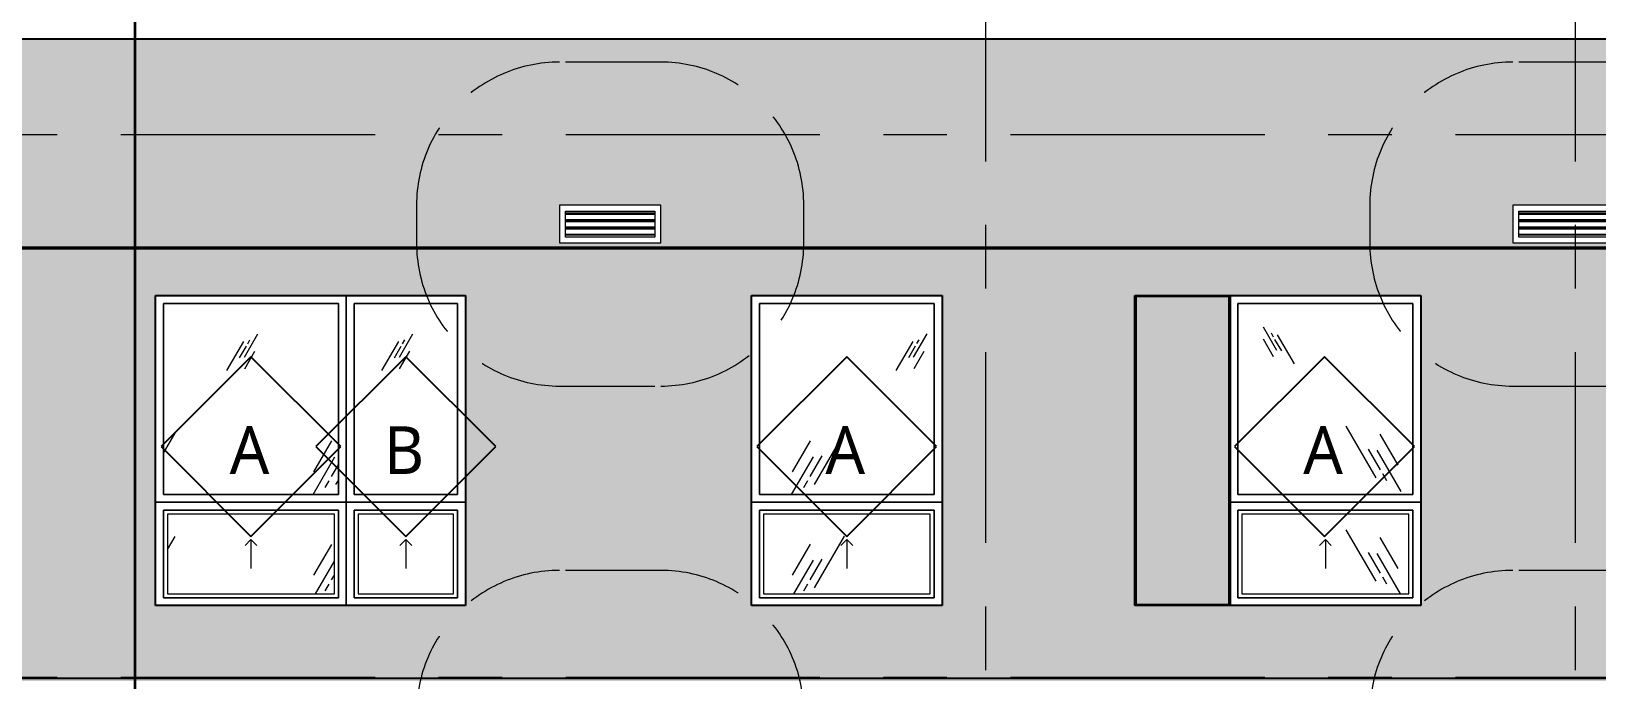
# Model space of a CAD drawing. Header units: inches. Extents: x 6 to 15224, y -733 to 6300.
# Drawn here: x 11710.8 to 12104.9, y 5859.9 to 6023 of the extents above; entities that cross this region are included whole.
import ezdxf

# ---------------------------------------------------------------- set-up
doc = ezdxf.new("R2010")
doc.units = ezdxf.units.IN
doc.header["$MEASUREMENT"] = 0
for name, pattern in [('Center 1_2_', [112, 64, -16, 16, -16]), ('Center 3_8_', [96, 48, -16, 16, -16]), ('Hidden 3_16_', [36, 24, -12])]:
    doc.linetypes.add(name, pattern=pattern)
for name, color, linetype, lineweight in [('A-FLOR-LEVL', 51, 'Continuous', 13), ('A-GENM', 13, 'Continuous', 18), ('A-GLAZ', 151, 'Continuous', 25), ('A-GLAZ-IDEN', 152, 'Continuous', 25), ('A-GLAZ-SILL', 1, 'Continuous', 18), ('A-WALL', 113, 'Continuous', 25), ('A-WALL-PATT', 111, 'Continuous', 25), ('G-ANNO-SYMB', 111, 'Continuous', 13), ('M-EQPM', 50, 'Continuous', 18), ('M-EQPM-HDLN', 50, 'Hidden 3_16_', 13), ('S-GRID', 1, 'Continuous', 13)]:
    doc.layers.add(name, color=color, linetype=linetype, lineweight=lineweight)
doc.styles.add('Open Sans_5', font='OpenSans-Regular.ttf', dxfattribs={"height": 12})
pattern_1 = [(0, (10796.0429, 0), (5.12, 1.28), [0.16896, -3.671, 0.16896, -3.671, -20.48]), (0, (10796.0429, 0), (5.12, 1.28), [-7.68, 0.16896, -7.511, 0.16896, -3.671, -8.96]), (0, (10796.0429, 0), (5.12, 1.28), [-19.2, 0.16896, -2.391, 0.16896, -6.231]), (120, (10797.9629, 0.64), (-3.66851252, 3.79405007), [0.16896, -3.671, 0.16896, -3.671, -20.48]), (120, (10797.9629, 0.64), (-3.66851252, 3.79405007), [-7.68, 0.16896, -7.511, 0.16896, -3.671, -8.96]), (120, (10797.9629, 0.64), (-3.66851252, 3.79405007), [-19.2, 0.16896, -2.391, 0.16896, -6.231]), (240, (10798.6029, 3.2), (-1.45148748, -5.07405007), [0.16896, -3.671, 0.16896, -3.671, -20.48]), (240, (10798.6029, 3.2), (-1.45148748, -5.07405007), [-7.68, 0.16896, -7.511, 0.16896, -3.671, -8.96]), (240, (10798.6029, 3.2), (-1.45148748, -5.07405007), [-19.2, 0.16896, -2.391, 0.16896, -6.231])]

# ---------------------------------------------------------------- blocks, each defined once
blk = doc.blocks.new('1-2 WD Adaptive-Color Side Panel-TS - 4-0_x6_-6_-17821692-EAST ELEVATION')
at = {"layer": 'A-GLAZ', "lineweight": 13}
blk.add_hatch(color=256, dxfattribs=at).paths.add_polyline_path([(2990.37, 5367.25), (3013.75, 5367.25), (3013.75, 5444.75), (2990.25, 5444.75), (2990.25, 5367.25)])
h = blk.add_hatch(dxfattribs=at)
h.set_pattern_fill('FP_346', color=256, style=0, pattern_type=2)
h.set_pattern_definition([(120.192, (3030.503, 5432.806), (-144.0017, 239.99866), [9, -754.581]), (120.192, (3031.237, 5426.193), (-144.0017, 239.99866), [12, -751.581]), (120.192, (3026.052, 5431.623), (-144.0017, 239.99866), [6, -757.581]), (120.192, (3027.641, 5428.844), (-144.0017, 239.99866), [2, -761.581]), (120.192, (3024.946, 5429.598), (-144.0017, 239.99866), [15, -748.581]), (120.192, (2999.528, 5399.404), (-144.0017, 239.99866), [5.063, -758.519]), (120.192, (2999.969, 5401.668), (-144.0017, 239.99866), [6.75, -756.831]), (120.192, (3001.178, 5401.525), (-144.0017, 239.99866), [3.375, -760.206]), (120.192, (2999.147, 5405.029), (-144.0017, 239.99866), [1.125, -762.456]), (120.192, (3004.361, 5398.297), (-144.0017, 239.99866), [8.437, -755.144])])
h.paths.add_polyline_path([(3055.72, 5395), (3060, 5395), (3060, 5443), (3016, 5443), (3016, 5395)])
at = {"layer": 'A-GLAZ-SILL', "lineweight": 13}
h = blk.add_hatch(dxfattribs=at)
h.set_pattern_fill('FP_345', color=256, style=0, pattern_type=2)
h.set_pattern_definition([(120.192, (3030.503, 5406.806), (-144.0017, 239.99866), [9, -754.581]), (120.192, (3031.237, 5400.193), (-144.0017, 239.99866), [12, -751.581]), (120.192, (3026.052, 5405.623), (-144.0017, 239.99866), [6, -757.581]), (120.192, (3027.641, 5402.844), (-144.0017, 239.99866), [2, -761.581]), (120.192, (3024.946, 5403.598), (-144.0017, 239.99866), [15, -748.581]), (120.192, (2999.528, 5373.404), (-144.0017, 239.99866), [5.063, -758.519]), (120.192, (2999.969, 5375.668), (-144.0017, 239.99866), [6.75, -756.831]), (120.192, (3001.178, 5375.525), (-144.0017, 239.99866), [3.375, -760.206]), (120.192, (2999.147, 5379.029), (-144.0017, 239.99866), [1.125, -762.456]), (120.192, (3004.361, 5372.297), (-144.0017, 239.99866), [8.438, -755.144])])
h.paths.add_polyline_path([(3059, 5370), (3059, 5390), (3017, 5390), (3017, 5370), (3055.72, 5370)])
at = {"layer": 'A-GLAZ'}
for p, q in [((2990.25, 5444.75), (2990.25, 5367.25)), ((3013.75, 5444.75), (2990.25, 5444.75)), ((3013.75, 5367.25), (3013.75, 5444.75)), ((2990.25, 5367.25), (3013.75, 5367.25))]:
    blk.add_line(p, q, dxfattribs=at)
at = {"layer": 'A-GLAZ', "lineweight": 13}
for p, q in [((3014, 5445), (3014, 5367)), ((3062, 5445), (3014, 5445)), ((3016, 5443), (3016, 5395)), ((3060, 5443), (3016, 5443)), ((3060, 5395), (3060, 5443)), ((3062, 5367), (3062, 5445)), ((3014, 5393), (3062, 5393)), ((3062, 5393), (3014, 5393)), ((3016, 5395), (3060, 5395)), ((3016, 5391), (3016, 5369)), ((3060, 5391), (3016, 5391)), ((3060, 5369), (3060, 5391)), ((3016, 5369), (3060, 5369)), ((3014, 5367), (3062, 5367))]:
    blk.add_line(p, q, dxfattribs=at)
at = {"layer": 'A-GLAZ', "linetype": 'Hidden 3_16_', "lineweight": 13}
for q in [(3036.5, 5382.17), (3039.5, 5382.17), (3038, 5376.33)]:
    blk.add_line((3038, 5383.67), q, dxfattribs=at)
at = {"layer": 'A-GLAZ-SILL'}
for p, q in [((3060, 5443), (3016, 5443)), ((3016, 5443), (3016, 5395)), ((3016, 5443), (3060, 5443)), ((3016, 5395), (3016, 5443)), ((3060, 5395), (3060, 5443)), ((3060, 5443), (3060, 5395)), ((3016, 5395), (3060, 5395)), ((3060, 5395), (3016, 5395)), ((3060, 5391), (3016, 5391)), ((3016, 5391), (3016, 5369)), ((3016, 5391), (3060, 5391)), ((3016, 5369), (3016, 5391)), ((3017, 5390), (3017, 5370)), ((3059, 5390), (3017, 5390)), ((3059, 5370), (3059, 5390)), ((3060, 5369), (3060, 5391)), ((3060, 5391), (3060, 5369)), ((3016, 5369), (3060, 5369)), ((3060, 5369), (3016, 5369)), ((3017, 5370), (3059, 5370))]:
    blk.add_line(p, q, dxfattribs=at)
blk = doc.blocks.new('1-2 WD Adaptive - 4-0_x6_-6_-V165-EAST ELEVATION')
at = {"layer": 'A-GLAZ', "lineweight": 13}
h = blk.add_hatch(dxfattribs=at)
h.set_pattern_fill('FP_344', color=256, style=0, pattern_type=2)
h.set_pattern_definition([(59.808, (3165.997, 5432.806), (144.0017, 239.99866), [9, -754.581]), (59.808, (3165.263, 5426.193), (144.0017, 239.99866), [12, -751.581]), (59.808, (3170.448, 5431.623), (144.0017, 239.99866), [6, -757.581]), (59.808, (3168.859, 5428.844), (144.0017, 239.99866), [2, -761.581]), (59.808, (3171.554, 5429.598), (144.0017, 239.99866), [15, -748.581]), (59.808, (3196.972, 5399.404), (144.0017, 239.99866), [5.063, -758.519]), (59.808, (3196.531, 5401.668), (144.0017, 239.99866), [6.75, -756.831]), (59.808, (3195.322, 5401.525), (144.0017, 239.99866), [3.375, -760.206]), (59.808, (3197.353, 5405.029), (144.0017, 239.99866), [1.125, -762.456]), (59.808, (3192.139, 5398.297), (144.0017, 239.99866), [8.437, -755.144])])
h.paths.add_polyline_path([(3180.5, 5395), (3180.5, 5443), (3136.5, 5443), (3136.5, 5395)])
at = {"layer": 'A-GLAZ-SILL', "lineweight": 13}
h = blk.add_hatch(dxfattribs=at)
h.set_pattern_fill('FP_343', color=256, style=0, pattern_type=2)
h.set_pattern_definition([(59.808, (3165.997, 5406.806), (144.0017, 239.99866), [9, -754.581]), (59.808, (3165.263, 5400.193), (144.0017, 239.99866), [12, -751.581]), (59.808, (3170.448, 5405.623), (144.0017, 239.99866), [6, -757.581]), (59.808, (3168.859, 5402.844), (144.0017, 239.99866), [2, -761.581]), (59.808, (3171.554, 5403.598), (144.0017, 239.99866), [15, -748.581]), (59.808, (3196.972, 5373.404), (144.0017, 239.99866), [5.063, -758.519]), (59.808, (3196.531, 5375.668), (144.0017, 239.99866), [6.75, -756.831]), (59.808, (3195.322, 5375.525), (144.0017, 239.99866), [3.375, -760.206]), (59.808, (3197.353, 5379.029), (144.0017, 239.99866), [1.125, -762.456]), (59.808, (3192.139, 5372.297), (144.0017, 239.99866), [8.438, -755.144])])
h.paths.add_polyline_path([(3157.5, 5370), (3179.5, 5370), (3179.5, 5390), (3137.5, 5390), (3137.5, 5370)])
at = {"layer": 'A-GLAZ', "lineweight": 13}
for p, q in [((3134.5, 5445), (3182.5, 5445)), ((3134.5, 5367), (3134.5, 5445)), ((3180.5, 5443), (3136.5, 5443)), ((3136.5, 5443), (3136.5, 5395)), ((3180.5, 5395), (3180.5, 5443)), ((3182.5, 5445), (3182.5, 5367)), ((3134.5, 5393), (3182.5, 5393)), ((3182.5, 5393), (3134.5, 5393)), ((3136.5, 5395), (3180.5, 5395)), ((3180.5, 5391), (3136.5, 5391)), ((3136.5, 5391), (3136.5, 5369)), ((3180.5, 5369), (3180.5, 5391)), ((3136.5, 5369), (3180.5, 5369)), ((3182.5, 5367), (3134.5, 5367))]:
    blk.add_line(p, q, dxfattribs=at)
at = {"layer": 'A-GLAZ', "linetype": 'Hidden 3_16_', "lineweight": 13}
for q in [(3157, 5382.17), (3160, 5382.17), (3158.5, 5376.33)]:
    blk.add_line((3158.5, 5383.67), q, dxfattribs=at)
at = {"layer": 'A-GLAZ-SILL'}
for p, q in [((3136.5, 5443), (3180.5, 5443)), ((3136.5, 5395), (3136.5, 5443)), ((3180.5, 5443), (3136.5, 5443)), ((3136.5, 5443), (3136.5, 5395)), ((3180.5, 5443), (3180.5, 5395)), ((3180.5, 5395), (3180.5, 5443)), ((3180.5, 5395), (3136.5, 5395)), ((3136.5, 5395), (3180.5, 5395)), ((3136.5, 5391), (3180.5, 5391)), ((3136.5, 5369), (3136.5, 5391)), ((3180.5, 5391), (3136.5, 5391)), ((3136.5, 5391), (3136.5, 5369)), ((3179.5, 5390), (3137.5, 5390)), ((3137.5, 5390), (3137.5, 5370)), ((3179.5, 5370), (3179.5, 5390)), ((3180.5, 5391), (3180.5, 5369)), ((3180.5, 5369), (3180.5, 5391)), ((3180.5, 5369), (3136.5, 5369)), ((3136.5, 5369), (3180.5, 5369)), ((3137.5, 5370), (3179.5, 5370))]:
    blk.add_line(p, q, dxfattribs=at)
blk = doc.blocks.new('1-2 WD Adaptive - 2_-6_x6_-6_-V166-EAST ELEVATION')
at = {"layer": 'A-GLAZ', "lineweight": 13}
h = blk.add_hatch(dxfattribs=at)
h.set_pattern_fill('FP_348', color=256, style=0, pattern_type=2)
h.set_pattern_definition([(59.808, (2604.497, 5432.806), (144.0017, 239.99866), [9, -754.581]), (59.808, (2603.763, 5426.193), (144.0017, 239.99866), [12, -751.581]), (59.808, (2608.948, 5431.623), (144.0017, 239.99866), [6, -757.581]), (59.808, (2607.359, 5428.844), (144.0017, 239.99866), [2, -761.581]), (59.808, (2610.054, 5429.598), (144.0017, 239.99866), [15, -748.581]), (59.808, (2635.472, 5399.404), (144.0017, 239.99866), [5.063, -758.519]), (59.808, (2635.031, 5401.668), (144.0017, 239.99866), [6.75, -756.831]), (59.808, (2633.822, 5401.525), (144.0017, 239.99866), [3.375, -760.206]), (59.808, (2635.853, 5405.029), (144.0017, 239.99866), [1.125, -762.456]), (59.808, (2630.639, 5398.297), (144.0017, 239.99866), [8.437, -755.144])])
h.paths.add_polyline_path([(2584, 5395), (2610, 5395), (2610, 5443), (2584, 5443), (2584, 5421)])
at = {"layer": 'A-GLAZ-SILL', "lineweight": 13}
h = blk.add_hatch(dxfattribs=at)
h.set_pattern_fill('FP_347', color=256, style=0, pattern_type=2)
h.set_pattern_definition([(59.808, (2604.497, 5406.806), (144.0017, 239.99866), [9, -754.581]), (59.808, (2603.763, 5400.193), (144.0017, 239.99866), [12, -751.581]), (59.808, (2608.948, 5405.623), (144.0017, 239.99866), [6, -757.581]), (59.808, (2607.359, 5402.844), (144.0017, 239.99866), [2, -761.581]), (59.808, (2610.054, 5403.598), (144.0017, 239.99866), [15, -748.581]), (59.808, (2635.472, 5373.404), (144.0017, 239.99866), [5.063, -758.519]), (59.808, (2635.031, 5375.668), (144.0017, 239.99866), [6.75, -756.831]), (59.808, (2633.822, 5375.525), (144.0017, 239.99866), [3.375, -760.206]), (59.808, (2635.853, 5379.029), (144.0017, 239.99866), [1.125, -762.456]), (59.808, (2630.639, 5372.297), (144.0017, 239.99866), [8.438, -755.144])])
h.paths.add_polyline_path([(2598.29, 5370), (2609, 5370), (2609, 5390), (2585, 5390), (2585, 5370)])
at = {"layer": 'A-GLAZ', "lineweight": 13}
for p, q in [((2582, 5393), (2582, 5445)), ((2582, 5445), (2612, 5445)), ((2582, 5367), (2582, 5445)), ((2610, 5443), (2584, 5443)), ((2584, 5443), (2584, 5395)), ((2610, 5395), (2610, 5443)), ((2612, 5445), (2612, 5367)), ((2582, 5367), (2582, 5393)), ((2582, 5393), (2612, 5393)), ((2612, 5393), (2582, 5393)), ((2584, 5395), (2610, 5395)), ((2610, 5391), (2584, 5391)), ((2584, 5391), (2584, 5369)), ((2610, 5369), (2610, 5391)), ((2584, 5369), (2610, 5369)), ((2612, 5367), (2582, 5367))]:
    blk.add_line(p, q, dxfattribs=at)
at = {"layer": 'A-GLAZ', "linetype": 'Hidden 3_16_', "lineweight": 13}
for q in [(2595.5, 5382.17), (2598.5, 5382.17), (2597, 5376.33)]:
    blk.add_line((2597, 5383.67), q, dxfattribs=at)
at = {"layer": 'A-GLAZ-SILL'}
for p, q in [((2584, 5443), (2610, 5443)), ((2584, 5395), (2584, 5443)), ((2610, 5443), (2584, 5443)), ((2584, 5443), (2584, 5395)), ((2610, 5443), (2610, 5395)), ((2610, 5395), (2610, 5443)), ((2610, 5395), (2584, 5395)), ((2584, 5395), (2610, 5395)), ((2584, 5391), (2610, 5391)), ((2584, 5369), (2584, 5391)), ((2610, 5391), (2584, 5391)), ((2584, 5391), (2584, 5369)), ((2609, 5390), (2585, 5390)), ((2585, 5390), (2585, 5370)), ((2609, 5370), (2609, 5390)), ((2610, 5391), (2610, 5369)), ((2610, 5369), (2610, 5391)), ((2610, 5369), (2584, 5369)), ((2584, 5369), (2610, 5369)), ((2585, 5370), (2609, 5370))]:
    blk.add_line(p, q, dxfattribs=at)
blk = doc.blocks.new('1-2 WD Adaptive - 4-0_x6_-6_-V167-EAST ELEVATION')
at = {"layer": 'A-GLAZ', "lineweight": 13}
h = blk.add_hatch(dxfattribs=at)
h.set_pattern_fill('FP_350', color=256, style=0, pattern_type=2)
h.set_pattern_definition([(59.808, (2565.497, 5432.806), (144.0017, 239.99866), [9, -754.581]), (59.808, (2564.763, 5426.193), (144.0017, 239.99866), [12, -751.581]), (59.808, (2569.948, 5431.623), (144.0017, 239.99866), [6, -757.581]), (59.808, (2568.359, 5428.844), (144.0017, 239.99866), [2, -761.581]), (59.808, (2571.054, 5429.598), (144.0017, 239.99866), [15, -748.581]), (59.808, (2596.472, 5399.404), (144.0017, 239.99866), [5.063, -758.519]), (59.808, (2596.031, 5401.668), (144.0017, 239.99866), [6.75, -756.831]), (59.808, (2594.822, 5401.525), (144.0017, 239.99866), [3.375, -760.206]), (59.808, (2596.853, 5405.029), (144.0017, 239.99866), [1.125, -762.456]), (59.808, (2591.639, 5398.297), (144.0017, 239.99866), [8.437, -755.144])])
h.paths.add_polyline_path([(2580, 5395), (2580, 5443), (2536, 5443), (2536, 5395)])
at = {"layer": 'A-GLAZ-SILL', "lineweight": 13}
h = blk.add_hatch(dxfattribs=at)
h.set_pattern_fill('FP_349', color=256, style=0, pattern_type=2)
h.set_pattern_definition([(59.808, (2565.497, 5406.806), (144.0017, 239.99866), [9, -754.581]), (59.808, (2564.763, 5400.193), (144.0017, 239.99866), [12, -751.581]), (59.808, (2569.948, 5405.623), (144.0017, 239.99866), [6, -757.581]), (59.808, (2568.359, 5402.844), (144.0017, 239.99866), [2, -761.581]), (59.808, (2571.054, 5403.598), (144.0017, 239.99866), [15, -748.581]), (59.808, (2596.472, 5373.404), (144.0017, 239.99866), [5.063, -758.519]), (59.808, (2596.031, 5375.668), (144.0017, 239.99866), [6.75, -756.831]), (59.808, (2594.822, 5375.525), (144.0017, 239.99866), [3.375, -760.206]), (59.808, (2596.853, 5379.029), (144.0017, 239.99866), [1.125, -762.456]), (59.808, (2591.639, 5372.297), (144.0017, 239.99866), [8.438, -755.144])])
h.paths.add_polyline_path([(2557, 5370), (2579, 5370), (2579, 5390), (2537, 5390), (2537, 5370)])
at = {"layer": 'A-GLAZ', "lineweight": 13}
for p, q in [((2534, 5445), (2582, 5445)), ((2534, 5367), (2534, 5445)), ((2580, 5443), (2536, 5443)), ((2536, 5443), (2536, 5395)), ((2580, 5395), (2580, 5443)), ((2582, 5445), (2582, 5393)), ((2582, 5445), (2582, 5367)), ((2534, 5393), (2582, 5393)), ((2582, 5393), (2534, 5393)), ((2536, 5395), (2580, 5395)), ((2582, 5393), (2582, 5367)), ((2580, 5391), (2536, 5391)), ((2536, 5391), (2536, 5369)), ((2580, 5369), (2580, 5391)), ((2536, 5369), (2580, 5369)), ((2582, 5367), (2534, 5367))]:
    blk.add_line(p, q, dxfattribs=at)
at = {"layer": 'A-GLAZ', "linetype": 'Hidden 3_16_', "lineweight": 13}
for q in [(2556.5, 5382.17), (2559.5, 5382.17), (2558, 5376.33)]:
    blk.add_line((2558, 5383.67), q, dxfattribs=at)
at = {"layer": 'A-GLAZ-SILL'}
for p, q in [((2536, 5443), (2580, 5443)), ((2536, 5395), (2536, 5443)), ((2580, 5443), (2536, 5443)), ((2536, 5443), (2536, 5395)), ((2580, 5443), (2580, 5395)), ((2580, 5395), (2580, 5443)), ((2580, 5395), (2536, 5395)), ((2536, 5395), (2580, 5395)), ((2536, 5391), (2580, 5391)), ((2536, 5369), (2536, 5391)), ((2580, 5391), (2536, 5391)), ((2536, 5391), (2536, 5369)), ((2579, 5390), (2537, 5390)), ((2537, 5390), (2537, 5370)), ((2579, 5370), (2579, 5390)), ((2580, 5391), (2580, 5369)), ((2580, 5369), (2580, 5391)), ((2580, 5369), (2536, 5369)), ((2536, 5369), (2580, 5369)), ((2537, 5370), (2579, 5370))]:
    blk.add_line(p, q, dxfattribs=at)
blk = doc.blocks.new('ME Louvers w Trim-AM - 24_ x 8_-17810076-EAST ELEVATION')
at = {"layer": 'A-GENM', "lineweight": 13}
for p, q in [((355.25, 5465.75), (332.75, 5465.75)), ((332.75, 5465.48), (355.25, 5465.48)), ((355.25, 5464.1), (332.75, 5464.1)), ((355.25, 5463.95), (332.75, 5463.95)), ((355.25, 5463.9), (332.75, 5463.9)), ((332.75, 5463.63), (355.25, 5463.63)), ((355.25, 5462.25), (332.75, 5462.25)), ((355.25, 5462.1), (332.75, 5462.1)), ((355.25, 5462.05), (332.75, 5462.05)), ((332.75, 5461.78), (355.25, 5461.78)), ((355.25, 5460.4), (332.75, 5460.4)), ((355.25, 5460.25), (332.75, 5460.25))]:
    blk.add_line(p, q, dxfattribs=at)
at = {"layer": 'M-EQPM'}
for p, q in [((331.25, 5467.75), (331.25, 5458.25)), ((356.75, 5467.75), (331.25, 5467.75)), ((356.75, 5458.25), (356.75, 5467.75)), ((332.75, 5466.25), (355.25, 5466.25)), ((332.75, 5459.75), (332.75, 5466.25)), ((355.25, 5466.25), (355.25, 5459.75)), ((355.25, 5459.75), (332.75, 5459.75)), ((331.25, 5458.25), (356.75, 5458.25))]:
    blk.add_line(p, q, dxfattribs=at)
at = {"layer": 'M-EQPM-HDLN'}
for p, q in [((356.75, 5503.75), (331.25, 5503.75)), ((295.25, 5467.75), (295.25, 5458.25)), ((392.75, 5458.25), (392.75, 5467.75)), ((331.25, 5422.25), (356.75, 5422.25))]:
    blk.add_line(p, q, dxfattribs=at)
for centre, start, end in [((331.25, 5467.75), 90, 180), ((356.75, 5467.75), 0, 90), ((331.25, 5458.25), 180, 270), ((356.75, 5458.25), 270, 360)]:
    blk.add_arc(centre, 36, start, end, dxfattribs=at)
blk = doc.blocks.new('TAG Window-AM - Standard-51685-EAST ELEVATION')
at = {"layer": 'A-GLAZ-IDEN'}
for p, q in [((3827, 5941.13), (3804.37, 5918.5)), ((3849.63, 5918.5), (3827, 5941.13)), ((3804.37, 5918.5), (3827, 5895.87)), ((3827, 5895.87), (3849.63, 5918.5))]:
    blk.add_line(p, q, dxfattribs=at)

msp = doc.modelspace()

# ---------------------------------------------------------------- hatches: boundary and pattern name
at = {"layer": 'A-WALL-PATT', "lineweight": 13}
h = msp.add_hatch(dxfattribs=at)
h.set_pattern_fill('FP_310', color=256, style=0, pattern_type=2)
h.set_pattern_definition(pattern_1)
h.paths.add_polyline_path([(10463.51838735, 5968.625), (10763.74192555, 5968.625), (10763.74192555, 6021), (9889.11692555, 6021), (9889.11692555, 5968.625), (10447.18155402, 5968.625)])
h.paths.add_polyline_path([(8993.20338735, 5968.625), (9023.36692555, 5968.625), (9023.36692555, 6021), (8815.17942555, 6021), (8815.17942555, 5969.375), (8816.17942555, 5969.375), (8816.17942555, 5968.625)])
h.paths.add_polyline_path([(12348.55442555, 5968.625), (12348.55442555, 6021), (11659.92942555, 6021), (11659.92942555, 5968.625), (12325.91738735, 5968.625)])
h.paths.add_polyline_path([(9024.11692555, 5968.625), (9888.36692555, 5968.625), (9888.36692555, 6021), (9024.11692555, 6021), (9024.11692555, 5994.74123849)])
h.paths.add_polyline_path([(11659.17942555, 5968.625), (11659.17942555, 6021), (10764.49192555, 6021), (10764.49192555, 5968.625), (11656.10722069, 5968.625)])
h.paths.add_polyline_path([(10253.80442555, 5969.75), (10229.80442555, 5969.75), (10229.80442555, 5979.25), (10255.30442555, 5979.25), (10255.30442555, 5969.75)])
h.paths.add_polyline_path([(9053.80442555, 5969.75), (9053.80442555, 5979.25), (9079.30442555, 5979.25), (9079.30442555, 5969.75), (9055.30442555, 5969.75)])
h.paths.add_polyline_path([(11867.80442555, 5969.75), (11843.80442555, 5969.75), (11843.80442555, 5979.25), (11869.30442555, 5979.25), (11869.30442555, 5969.75), (11868.48605402, 5969.75)])
h.paths.add_polyline_path([(11291.80442555, 5969.75), (11267.80442555, 5969.75), (11267.80442555, 5979.25), (11293.30442555, 5979.25), (11293.30442555, 5969.75)])
h.paths.add_polyline_path([(12083.80442555, 5969.75), (12083.80442555, 5979.25), (12109.30442555, 5979.25), (12109.30442555, 5969.75), (12085.30442555, 5969.75)])
h.paths.add_polyline_path([(11597.80442555, 5969.75), (11597.80442555, 5979.25), (11623.30442555, 5979.25), (11623.30442555, 5969.75), (11599.30442555, 5969.75)])
h.paths.add_polyline_path([(10043.80442555, 5969.75), (10019.80442555, 5969.75), (10019.80442555, 5979.25), (10045.30442555, 5979.25), (10045.30442555, 5969.75)])
h.paths.add_polyline_path([(12227.89638735, 5969.75), (12203.80442555, 5969.75585938), (12203.80442555, 5979.25), (12229.30442555, 5979.25), (12229.30442555, 5969.75)])
h.paths.add_polyline_path([(10577.80442555, 5969.75), (10577.80442555, 5979.25), (10603.30442555, 5979.25), (10603.30442555, 5969.75), (10577.87622069, 5969.75)])
h.paths.add_polyline_path([(9209.80442555, 5969.75), (9209.80442555, 5979.25), (9235.30442555, 5979.25), (9235.30442555, 5969.75), (9211.30442555, 5969.75)])
h.paths.add_polyline_path([(9929.80442555, 5969.75), (9905.80442555, 5969.75), (9905.80442555, 5979.25), (9931.30442555, 5979.25), (9931.30442555, 5969.75)])
h.paths.add_polyline_path([(9557.80442555, 5969.75), (9557.80442555, 5979.25), (9583.30442555, 5979.25), (9583.30442555, 5969.75), (9559.30442555, 5969.75)])
h.paths.add_polyline_path([(11003.80442555, 5969.75), (10979.80442555, 5969.75), (10979.80442555, 5979.25), (11005.30442555, 5979.25), (11005.30442555, 5969.75)])
h.paths.add_polyline_path([(9713.80442555, 5969.75), (9689.80442555, 5969.75383741), (9689.80442555, 5979.25), (9715.30442555, 5979.25), (9715.30442555, 5969.75)])
h.paths.add_polyline_path([(10841.36692555, 5969.75), (10841.36692555, 5979.25), (10866.86692555, 5979.25), (10866.86692555, 5969.75), (10842.86692555, 5969.75)])
h.paths.add_polyline_path([(10349.16055402, 5969.75), (10337.80442555, 5969.75), (10337.80442555, 5979.25), (10363.30442555, 5979.25), (10363.30442555, 5969.75), (10361.80442555, 5969.75)])
h = msp.add_hatch(dxfattribs=at)
h.set_pattern_fill('FP_310', color=256, style=0, pattern_type=2)
h.set_pattern_definition(pattern_1)
h.paths.add_polyline_path([(8856.11692555, 5859.5), (12348.55442555, 5859.5), (12348.55442555, 5860.25), (11659.92942555, 5860.25), (11659.92942555, 5878.5), (11659.17942555, 5878.5), (11659.17942555, 5860.25), (10764.49192555, 5860.25), (10764.49192555, 5968.25), (11659.17942555, 5968.25), (11659.17942555, 5956.5), (11659.92942555, 5956.5), (11659.92942555, 5968.25), (12348.55442555, 5968.25), (12348.55442555, 5968.625), (8815.17942555, 5968.625), (8815.17942555, 5968.25), (9023.36692555, 5968.25), (9023.36692555, 5956.5), (9024.11692555, 5956.5), (9024.11692555, 5968.25), (9888.36692555, 5968.25), (9888.36692555, 5956.5), (9889.11692555, 5956.5), (9889.11692555, 5968.25), (10763.74192555, 5968.25), (10763.74192555, 5860.25), (9889.11692555, 5860.25), (9889.11692555, 5878.5), (9888.36692555, 5878.5), (9888.36692555, 5860.25), (9024.11692555, 5860.25), (9024.11692555, 5878.5), (9023.36692555, 5878.5), (9023.36692555, 5860.25), (8816.17942555, 5860.25), (8816.17942555, 5859.5)])
h = msp.add_hatch(dxfattribs=at)
h.set_pattern_fill('FP_310', color=256, style=0, pattern_type=2)
h.set_pattern_definition(pattern_1)
h.paths.add_polyline_path([(8815.17942555, 5860.25), (9023.36692555, 5860.25), (9023.36692555, 5878.5), (8952.11692555, 5878.5), (8952.11692555, 5956.5), (9023.36692555, 5956.5), (9023.36692555, 5968.25), (8815.17942555, 5968.25), (8815.17942555, 5956.62990516)])
h.paths.add_polyline_path([(9024.11692555, 5860.25), (9888.36692555, 5860.25), (9888.36692555, 5878.5), (9811.11692555, 5878.5), (9811.11692555, 5956.5), (9888.36692555, 5956.5), (9888.36692555, 5968.25), (9024.11692555, 5968.25), (9024.11692555, 5880.40723849)])
h.paths.add_polyline_path([(11411.05472069, 5860.25), (11659.17942555, 5860.25), (11659.17942555, 5878.5), (11659.11692555, 5878.5), (11659.11692555, 5956.5), (11659.17942555, 5956.5), (11659.17942555, 5968.25), (10764.49192555, 5968.25), (10764.49192555, 5860.25), (11345.70738735, 5860.25)])
h.paths.add_polyline_path([(12348.55442555, 5860.25), (12348.55442555, 5968.25), (11659.92942555, 5968.25), (11659.92942555, 5956.5), (11707.11692555, 5956.5), (11707.11692555, 5878.5), (11659.92942555, 5878.5), (11659.92942555, 5860.25), (12325.91738735, 5860.25)])
h.paths.add_polyline_path([(9889.11692555, 5860.25), (10763.74192555, 5860.25), (10763.74192555, 5968.25), (9889.11692555, 5968.25), (9889.11692555, 5861.35157183)])
h.paths.add_polyline_path([(12228.11692555, 5878.5), (12228.11692555, 5956.5), (12330.11692555, 5956.5), (12330.11692555, 5878.5), (12260.57005402, 5878.5)])
h.paths.add_polyline_path([(11988.61692555, 5878.5), (11988.61692555, 5956.5), (12060.61692555, 5956.5), (12060.61692555, 5878.5), (11999.18072069, 5878.5)])
h.paths.add_polyline_path([(11574.42305402, 5878.5), (11514.11692555, 5878.5), (11514.11692555, 5956.5), (11586.11692555, 5956.5), (11586.11692555, 5878.5)])
h.paths.add_polyline_path([(12162.54905402, 5878.5), (12132.11692555, 5878.5), (12132.11692555, 5956.5), (12180.11692555, 5956.5), (12180.11692555, 5878.5)])
h.paths.add_polyline_path([(11803.13872069, 5878.5), (11742.11692555, 5878.5), (11742.11692555, 5956.5), (11820.11692555, 5956.5), (11820.11692555, 5878.5)])
h.paths.add_polyline_path([(11892.11692555, 5878.5), (11892.11692555, 5956.5), (11940.11692555, 5956.5), (11940.11692555, 5878.5), (11933.83338735, 5878.5)])
h.paths.add_polyline_path([(11244.11692555, 5878.5), (11172.11692555, 5878.5), (11172.11692555, 5956.5), (11244.11692555, 5956.5), (11244.11692555, 5880.40723849)])
h.paths.add_polyline_path([(11490.11692555, 5878.5), (11412.11692555, 5878.5), (11412.11692555, 5956.5), (11490.11692555, 5956.5), (11490.11692555, 5880.40723849)])
h.paths.add_polyline_path([(11316.11692555, 5878.5), (11316.11692555, 5956.5), (11364.11692555, 5956.5), (11364.11692555, 5878.5), (11345.70738735, 5878.5)])
h.paths.add_polyline_path([(10953.62338735, 5878.5), (10878.11692555, 5878.5), (10878.11692555, 5956.5), (10956.11692555, 5956.5), (10956.11692555, 5878.5)])
h.paths.add_polyline_path([(10790.25505402, 5878.5), (10782.11692555, 5878.5), (10782.11692555, 5956.5), (10854.11692555, 5956.5), (10854.11692555, 5878.5), (10822.92872069, 5878.5)])
h.paths.add_polyline_path([(11148.11692555, 5878.5), (11100.11692555, 5878.5), (11100.11692555, 5956.5), (11148.11692555, 5956.5), (11148.11692555, 5880.40723849)])
h.paths.add_polyline_path([(10698.11692555, 5878.5), (10698.11692555, 5956.5), (10746.11692555, 5956.5), (10746.11692555, 5878.5)])
h.paths.add_polyline_path([(11076.11692555, 5878.5), (11028.11692555, 5878.5), (11028.11692555, 5956.5), (11076.11692555, 5956.5), (11076.11692555, 5880.40723849)])
h.paths.add_polyline_path([(10380.11692555, 5878.5), (10380.11692555, 5956.5), (10458.11692555, 5956.5), (10458.11692555, 5878.5), (10430.84472069, 5878.5)])
h.paths.add_polyline_path([(10674.11692555, 5878.5), (10626.11692555, 5878.5), (10626.11692555, 5956.5), (10674.11692555, 5956.5), (10674.11692555, 5880.40723849)])
h.paths.add_polyline_path([(10482.11692555, 5878.5), (10482.11692555, 5956.5), (10554.11692555, 5956.5), (10554.11692555, 5878.5), (10496.19205402, 5878.5)])
h.paths.add_polyline_path([(9319.94005402, 5878.5), (9258.11692555, 5878.5), (9258.11692555, 5956.5), (9330.11692555, 5956.5), (9330.11692555, 5878.5)])
h.paths.add_polyline_path([(10272.11692555, 5878.5), (10272.11692555, 5956.5), (10320.11692555, 5956.5), (10320.11692555, 5878.5), (10300.15005402, 5878.5)])
h.paths.add_polyline_path([(10020.11692555, 5878.5), (9948.11692555, 5878.5), (9948.11692555, 5956.5), (10020.11692555, 5956.5), (10020.11692555, 5880.40723849)])
h.paths.add_polyline_path([(10116.11692555, 5878.5), (10068.11692555, 5878.5), (10068.11692555, 5956.5), (10116.11692555, 5956.5), (10116.11692555, 5880.40723849)])
h.paths.add_polyline_path([(10212.11692555, 5878.5), (10164.11692555, 5878.5), (10164.11692555, 5956.5), (10212.11692555, 5956.5), (10212.11692555, 5880.40723849)])
h.paths.add_polyline_path([(9614.00305402, 5878.5), (9594.11692555, 5878.5), (9594.11692555, 5956.5), (9666.11692555, 5956.5), (9666.11692555, 5878.5), (9646.67672069, 5878.5)])
h.paths.add_polyline_path([(9450.11692555, 5878.5), (9402.11692555, 5878.5), (9402.11692555, 5956.5), (9450.11692555, 5956.5), (9450.11692555, 5880.40723849)])
h.paths.add_polyline_path([(9777.37138735, 5878.5), (9739.11692555, 5878.5), (9739.11692555, 5956.5), (9787.11692555, 5956.5), (9787.11692555, 5878.5)])
h.paths.add_polyline_path([(9474.11692555, 5878.5), (9474.11692555, 5956.5), (9522.11692555, 5956.5), (9522.11692555, 5878.5), (9515.98205402, 5878.5)])
h.paths.add_polyline_path([(9186.11692555, 5878.5), (9108.11692555, 5878.5), (9108.11692555, 5956.5), (9186.11692555, 5956.5), (9186.11692555, 5880.40723849)])
h.paths.add_polyline_path([(8928.11692555, 5878.5), (8880.11692555, 5878.5), (8880.11692555, 5956.5), (8928.11692555, 5956.5), (8928.11692555, 5880.40723849)])

# ---------------------------------------------------------------- linework, layer by layer
at = {"layer": 'A-FLOR-LEVL', "linetype": 'Center 1_2_'}
for p, q in [((8821.35523145, 5997), (13032.89411354, 5997)), ((8821.35523145, 5860.5), (13032.89411354, 5860.5))]:
    msp.add_line(p, q, dxfattribs=at)
at = {"layer": 'A-WALL'}
for p, q in [((12348.55442555, 6021), (11659.92942555, 6021)), ((12751.42942555, 5968.625), (9889.11692555, 5968.625)), ((12366.55442555, 5968.25), (11659.92942555, 5968.25)), ((11742.11692555, 5878.5), (11742.11692555, 5956.5)), ((11742.11692555, 5956.5), (11820.11692555, 5956.5)), ((11820.11692555, 5956.5), (11820.11692555, 5878.5)), ((11892.11692555, 5956.5), (11940.11692555, 5956.5)), ((11892.11692555, 5878.5), (11892.11692555, 5956.5)), ((11940.11692555, 5956.5), (11940.11692555, 5878.5)), ((11988.61692555, 5956.5), (12060.61692555, 5956.5)), ((11988.61692555, 5878.5), (11988.61692555, 5956.5)), ((12012.61692555, 5956.5), (12012.61692555, 5878.5)), ((12060.61692555, 5956.5), (12060.61692555, 5878.5)), ((11820.11692555, 5878.5), (11742.11692555, 5878.5)), ((11940.11692555, 5878.5), (11892.11692555, 5878.5)), ((12060.61692555, 5878.5), (11988.61692555, 5878.5)), ((11659.92942555, 5860.25), (12366.55442555, 5860.25))]:
    msp.add_line(p, q, dxfattribs=at)
at = {"layer": 'G-ANNO-SYMB', "lineweight": 35}
msp.add_line((11736.85556789, 6054.38880324), (11736.85556789, 5013.9288341), dxfattribs=at)
at = {"layer": 'S-GRID', "linetype": 'Center 3_8_'}
for p, q in [((11951.11692555, 5030.27796347), (11951.11692555, 6219.06052942)), ((12099.61692555, 5030.27796347), (12099.61692555, 6219.06052942))]:
    msp.add_line(p, q, dxfattribs=at)

# ---------------------------------------------------------------- block references
at = {"layer": 'A-GLAZ', "lineweight": 13}
for name, p in [('1-2 WD Adaptive - 4-0_x6_-6_-V167-EAST ELEVATION', (9208.11692555, 511.5)), ('1-2 WD Adaptive - 2_-6_x6_-6_-V166-EAST ELEVATION', (9208.11692555, 511.5)), ('1-2 WD Adaptive - 4-0_x6_-6_-V165-EAST ELEVATION', (8757.61692555, 511.5)), ('1-2 WD Adaptive-Color Side Panel-TS - 4-0_x6_-6_-17821692-EAST ELEVATION', (8998.61692555, 511.5))]:
    msp.add_blockref(name, p, dxfattribs=at)
at = {"layer": 'A-GLAZ-IDEN'}
for p in [(7939.11692555, 0), (7978.11692555, 0), (8089.11692555, 0), (8209.41208434, 0)]:
    msp.add_blockref('TAG Window-AM - Standard-51685-EAST ELEVATION', p, dxfattribs=at)
at = {"layer": 'M-EQPM-HDLN'}
for p in [(11512.55442555, 511.5), (11752.55442555, 511.5), (11512.55442555, 383.625), (11752.55442555, 383.625)]:
    msp.add_blockref('ME Louvers w Trim-AM - 24_ x 8_-17810076-EAST ELEVATION', p, dxfattribs=at)

# ---------------------------------------------------------------- texts
at = {"layer": 'A-GLAZ-IDEN', "lineweight": 13, "char_height": 12, "attachment_point": 1, "style": 'Open Sans_5'}
for s, insert, width in [('A', (11760.75106683, 5923.63131631), 12.928), ('B', (11799.57468888, 5923.63131631), 13.332), ('A', (11910.75106683, 5923.63131631), 12.928), ('A', (12031.04622563, 5923.63131631), 12.928)]:
    msp.add_mtext(s, dxfattribs=dict(at, insert=insert, width=width))

doc.saveas('drawing.dxf')
